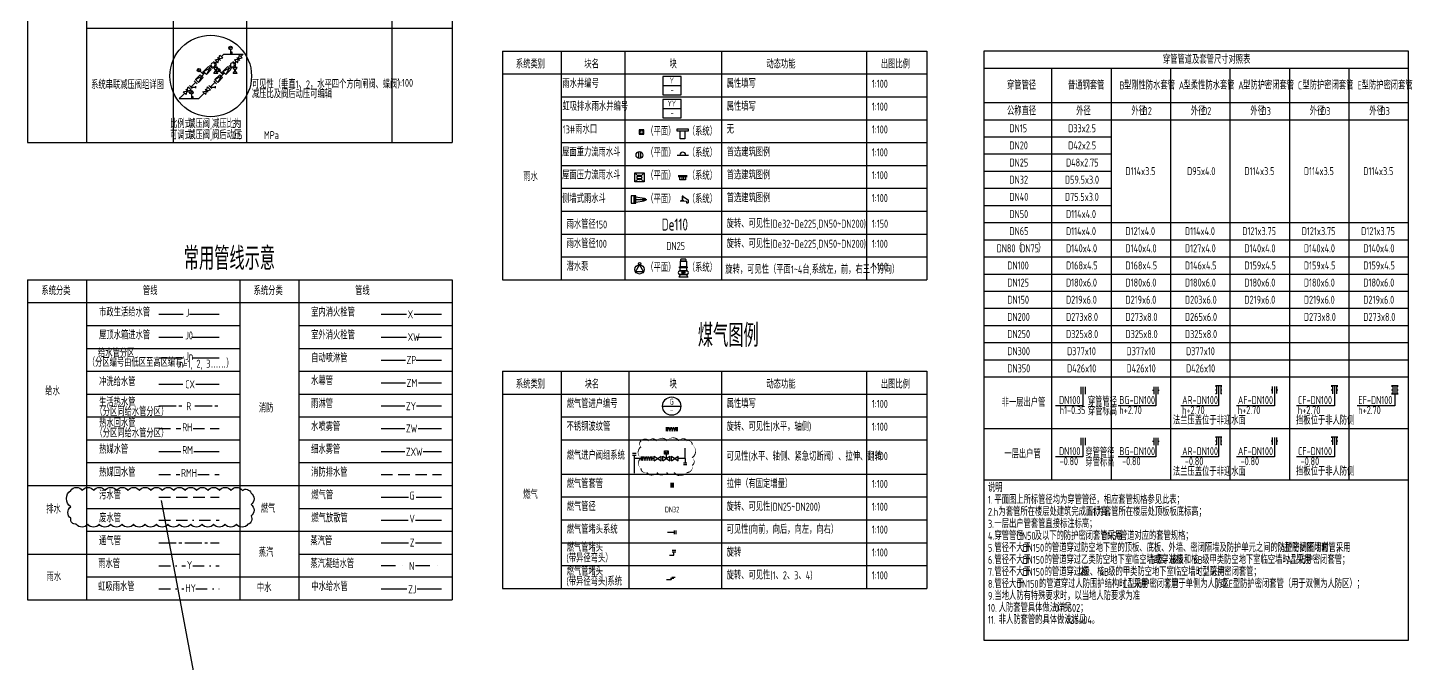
# Model space of a CAD drawing. Extents: x -84241 to 2571207, y -225492 to 1687411.
# Drawn here: x 50482 to 110850, y -46670 to -18864 of the extents above; entities that cross this region are included whole.
import ezdxf
from ezdxf.enums import TextEntityAlignment as Align

# ---------------------------------------------------------------- set-up
doc = ezdxf.new("R2010")
doc.units = 0
doc.header["$LTSCALE"] = 1000
for name, pattern in [('BORDER', [1.75, 0.5, -0.25, 0.5, -0.25, 0, -0.25]), ('CENTER2', [1.125, 0.75, -0.125, 0.125, -0.125]), ('DASHDOT', [1, 0.5, -0.25, 0, -0.25]), ('DASHED', [0.75, 0.5, -0.25]), ('DIVIDE3', [1.579, 0.625, -0.318, 0, -0.318, 0, -0.318])]:
    doc.linetypes.add(name, pattern=pattern)
doc.layers.get('0').update_dxf_attribs({"linetype": 'CONTINUOUS'})
doc.layers.get('Defpoints').update_dxf_attribs({"linetype": 'CONTINUOUS'})
doc.layers.add('20200618更新内容', color=1, linetype='CONTINUOUS', plot=False)
for name, color, linetype in [('W-BUSH', 231, 'CONTINUOUS'), ('W-BUSH-NOTE', 231, 'CONTINUOUS'), ('W-DRAI-DOME-PIPE', 4, 'DASHED'), ('W-DRAI-EQPM', 50, 'CONTINUOUS'), ('W-DRAI-NOTE', 50, 'CONTINUOUS'), ('W-DRAI-VENT-PIPE', 5, 'CENTER2'), ('W-DRAI-WAST-PIPE', 41, 'BORDER'), ('W-EQPM', 40, 'CONTINUOUS'), ('W-FRPT-DRAI-PIPE', 4, 'DASHED'), ('W-FRPT-HYDT-PIPE', 1, 'CONTINUOUS'), ('W-FRPT-NOTE', 60, 'CONTINUOUS'), ('W-FRPT-SPRL-PIPE', 2, 'CONTINUOUS'), ('W-GAS-DIMS', 201, 'CONTINUOUS'), ('W-GAS-EQPM', 200, 'CONTINUOUS'), ('W-GAS-NOTE', 200, 'CONTINUOUS'), ('W-GAS-PIPE', 2, 'CONTINUOUS'), ('W-NOTE', 40, 'CONTINUOUS'), ('W-NOTE-NAME', 40, 'CONTINUOUS'), ('W-RAIN-DIMS', 61, 'CONTINUOUS'), ('W-RAIN-EQPM', 60, 'CONTINUOUS'), ('W-RAIN-NOTE', 60, 'CONTINUOUS'), ('W-RAIN-PIPE', 6, 'DASHDOT'), ('W-RECL-PIPE', 6, 'CONTINUOUS'), ('W-WSUP-COOL-PIPE', 3, 'CONTINUOUS'), ('W-WSUP-EQPM', 40, 'CONTINUOUS'), ('W-WSUP-HOT-PIPE', 6, 'CENTER2'), ('W-WSUP-HOTI-PIPE', 2, 'CONTINUOUS'), ('W-WSUP-HOTR-PIPE', 2, 'BORDER'), ('W-WSUP-NOTE', 40, 'CONTINUOUS')]:
    doc.layers.add(name, color=color, linetype=linetype)
doc.styles.add('TH-STYLE3', font='tssdeng.shx', dxfattribs={"width": 0.7, "bigfont": 'tssdchn.shx'})

# ---------------------------------------------------------------- blocks, each defined once
blk = doc.blocks.new('*U248')
for p, q in [((-173, -350), (0, -50)), ((173, -350), (-173, -350)), ((0, -50), (173, -350))]:
    blk.add_line(p, q)
for centre, radius in [((0, 0), 50), ((0, -250), 200)]:
    blk.add_circle(centre, radius)
blk = doc.blocks.new('13#雨水口系统')
for points in [[(-250, 350), (250, 350), (250, 430), (-250, 430)], [(-100, 350), (100, 350), (100, 0), (-100, 0)]]:
    blk.add_lwpolyline(points, close=True)
blk = doc.blocks.new('*U187')
at = {"linetype": 'Continuous'}
for p, q in [((-115, 713), (-115, 777)), ((115, 713), (-115, 713)), ((-91, 801), (91, 801)), ((115, 777), (115, 713)), ((-143, 102), (-200, 0)), ((200, 0), (-200, 0)), ((167, 264), (-167, 264)), ((-167, 144), (167, 144)), ((-150, 415), (-150, 305)), ((150, 415), (-150, 415)), ((-150, 305), (150, 305)), ((143, 102), (200, 0)), ((150, 305), (150, 415))]:
    blk.add_line(p, q, dxfattribs=at)
for points in [[(132, 457), (-132, 457), (-132, 713), (132, 713)], [(162, 436), (-162, 436), (-162, 457), (162, 457)], [(162, 415), (-162, 415), (-162, 436), (162, 436)], [(162, 285), (-162, 285), (-162, 305), (162, 305)], [(162, 264), (-162, 264), (-162, 285), (162, 285)], [(162, 123), (-162, 123), (-162, 144), (162, 144)], [(162, 102), (-162, 102), (-162, 123), (162, 123)]]:
    blk.add_lwpolyline(points, close=True, dxfattribs=at)
for radius in [61.1, 36.6]:
    blk.add_circle((0, 204), radius)
for centre, radius, start, end in [((-91, 777), 23.7, 90, 180), ((91, 777), 23.7, 0, 90), ((-167, 204), 60, 90, 270), ((167, 204), 60, 270, 90)]:
    blk.add_arc(centre, radius, start, end, dxfattribs=at)
blk = doc.blocks.new('屋面雨水斗')
at = {"layer": 'W-RAIN-EQPM'}
blk.add_line((-250, 0), (250, 0), dxfattribs=at)
blk.add_arc((0, 0), 125, 0, 180, dxfattribs=at)
blk = doc.blocks.new('*U204')
for p, q in [((0, 90), (0, -90)), ((35, 90), (35, -90)), ((60, -90), (110, 90)), ((110, 90), (160, -90)), ((160, -90), (210, 90)), ((210, 90), (260, -90)), ((260, -90), (310, 90)), ((310, 90), (360, -90)), ((360, -90), (410, 90)), ((410, 90), (435, 0)), ((435, 90), (435, -90)), ((470, 90), (470, -90)), ((35, 0), (60, -90))]:
    blk.add_line(p, q)
blk = doc.blocks.new('*U154')
at = {"layer": 'W-GAS-EQPM'}
for p, q in [((303, -75), (303, 75)), ((378, -75), (378, 75))]:
    blk.add_line(p, q, dxfattribs=at)
at = {"layer": 'W-GAS-PIPE'}
blk.add_line((0, 0), (300, 0), dxfattribs=at)
blk = doc.blocks.new('*U155')
at = {"layer": 'Defpoints'}
blk.add_line((0, 0), (0, -200), dxfattribs=at)
at = {"layer": 'W-BUSH'}
for p, q in [((-50, 0), (-50, -200)), ((50, 0), (50, -200))]:
    blk.add_line(p, q, dxfattribs=at)
blk = doc.blocks.new('*U156')
at = {"layer": 'W-GAS-EQPM'}
for p, q in [((125, 225), (275, 225)), ((125, 150), (275, 150))]:
    blk.add_line(p, q, dxfattribs=at)
at = {"layer": 'W-GAS-PIPE'}
for p, q in [((0, 0), (200, 0)), ((200, 0), (200, 150))]:
    blk.add_line(p, q, dxfattribs=at)
blk = doc.blocks.new('*U157')
at = {"layer": 'W-GAS-EQPM'}
for p, q in [((178, 53), (328, 53)), ((231, 106), (381, 106))]:
    blk.add_line(p, q, dxfattribs=at)
at = {"layer": 'W-GAS-PIPE'}
for p, q in [((0, 0), (200, 0)), ((200, 0), (253, 53))]:
    blk.add_line(p, q, dxfattribs=at)
blk = doc.blocks.new('*U223')
at = {"layer": 'W-GAS-DIMS', "style": 'TH-STYLE3', "width": 0.7}
blk.add_text('DN32', height=250, dxfattribs=at).set_placement((22, 28))
blk = doc.blocks.new('煤气进户管编号')
at = {"layer": 'W-GAS-EQPM'}
blk.add_circle((0, 400), 400, dxfattribs=at)
at = {"layer": 'W-GAS-NOTE'}
blk.add_line((-400, 400), (400, 400), dxfattribs=at)
at = {"layer": 'W-GAS-NOTE', "style": 'TH-STYLE3', "width": 0.7}
blk.add_text('G', height=250, dxfattribs=at).set_placement((0, 594), align=Align.MIDDLE)
at = {"layer": 'W-GAS-NOTE', "style": 'TH-STYLE3', "width": 0.7, "flags": 8}
blk.add_attdef('-', text='', height=250, dxfattribs=at).set_placement((0, 96), align=Align.CENTER)
blk = doc.blocks.new('压力流雨水井编号')
at = {"layer": 'W-RAIN-EQPM'}
blk.add_lwpolyline([(-400, 0), (400, 0), (400, 800), (-400, 800)], close=True, dxfattribs=at)
at = {"layer": 'W-RAIN-NOTE'}
blk.add_line((-400, 400), (400, 400), dxfattribs=at)
at = {"layer": 'W-RAIN-NOTE', "style": 'TH-STYLE3', "width": 0.7}
blk.add_text('YY', height=250, rotation=0, dxfattribs=at).set_placement((-12, 620, 3564), align=Align.MIDDLE)
at = {"layer": 'W-RAIN-NOTE', "style": 'TH-STYLE3', "width": 0.7, "flags": 8}
blk.add_attdef('-', text='', height=250, rotation=0, dxfattribs=at).set_placement((0, 90), align=Align.CENTER)
blk = doc.blocks.new('重力流雨水井编号')
at = {"layer": 'W-RAIN-EQPM'}
blk.add_lwpolyline([(-400, 0), (400, 0), (400, 800), (-400, 800)], close=True, dxfattribs=at)
at = {"layer": 'W-RAIN-NOTE'}
blk.add_line((-400, 400), (400, 400), dxfattribs=at)
at = {"layer": 'W-RAIN-NOTE', "style": 'TH-STYLE3', "width": 0.7}
blk.add_text('Y', height=250, rotation=0, dxfattribs=at).set_placement((-12, 620, 3564), align=Align.MIDDLE)
at = {"layer": 'W-RAIN-NOTE', "style": 'TH-STYLE3', "width": 0.7, "flags": 8}
blk.add_attdef('-', text='', height=250, rotation=0, dxfattribs=at).set_placement((0, 90), align=Align.CENTER)
blk = doc.blocks.new('重力流雨水斗')
at = {"layer": 'W-RAIN-EQPM'}
for p, q in [((-45, 143), (-45, -143)), ((45, 143), (45, -143))]:
    blk.add_line(p, q, dxfattribs=at)
blk.add_circle((0, 0), 150, dxfattribs=at)
blk = doc.blocks.new('压力流雨水斗')
at = {"layer": 'W-RAIN-EQPM'}
for p, q in [((3432631, -1171906), (3432761, -1172035)), ((3432631, -1172306), (3432761, -1172177)), ((3432745, -1172056), (3432918, -1172056)), ((3432745, -1172156), (3432918, -1172156)), ((3432902, -1172035), (3433031, -1171906)), ((3432902, -1172177), (3433031, -1172306))]:
    blk.add_line(p, q, dxfattribs=at)
blk.add_lwpolyline([(3432631, -1171906), (3433031, -1171906), (3433031, -1172306), (3432631, -1172306)], close=True, dxfattribs=at)
blk.add_circle((3432831, -1172106), 100, dxfattribs=at)
blk = doc.blocks.new('压力流雨水斗系统')
at = {"layer": 'W-RAIN-EQPM'}
for p, q in [((3435077, -1172861), (3435477, -1172861)), ((3435077, -1172861), (3435477, -1172861)), ((3435077, -1172901), (3435477, -1172901)), ((3435238, -1172901), (3435238, -1173038)), ((3435317, -1172901), (3435317, -1173038))]:
    blk.add_line(p, q, dxfattribs=at)
at = {"layer": 'W-RAIN-EQPM', "elevation": 0}
blk.add_lwpolyline([(3435404, -1172901), (3435404, -1173038), (3435150, -1173038), (3435150, -1172901)], close=True, dxfattribs=at)
blk = doc.blocks.new('*U315')
at = {"layer": 'Defpoints'}
blk.add_lwpolyline([(-1928, 768, 0, 60, -0.520567), (-1598, 768, 0, 60, -0.520567), (-1245, 768, 0, 60, -0.520567), (-792, 768, 0, 60, -0.520567), (-274, 768, 0, 60, -0.520567), (97, 768, 0, 60, -0.520567), (308, 598, 0, 60, -0.520567), (308, 31, 0, 60, -0.520567), (308, -308, 0, 60, -0.520567), (68, -616, 0, 60, -0.520567), (-477, -616, 0, 60, -0.520567), (-812, -616, 0, 60, -0.520567), (-1233, -616, 0, 60, -0.520567), (-1678, -616, 0, 60, -0.520567), (-1928, -437, 0, 60, -0.520567), (-1928, 13, 0, 60, -0.520567), (-1928, 510, 0, 60, -0.520567)], format="xyseb", close=True, dxfattribs=at)
at = {"layer": 'W-GAS-EQPM'}
for p, q in [((-2295, 224), (-2145, 224)), ((-2295, 149), (-2145, 149)), ((-1350, 100), (-1050, -100)), ((-1350, -100), (-1050, 100)), ((-1350, -100), (-1350, 100)), ((-1050, -100), (-1050, 100)), ((-975, -100), (-975, 100)), ((-975, 100), (-675, -100)), ((-975, -100), (-675, 100)), ((-902, 334), (-825, 180)), ((-825, 180), (-748, 334)), ((-825, 180), (-825, 0)), ((-675, -100), (-675, 100)), ((-600, -100), (-600, 100)), ((-600, 100), (-300, -100)), ((-600, -100), (-300, 100)), ((-300, -100), (-300, 100)), ((75, -200), (-75, -200)), ((75, -275), (-75, -275))]:
    blk.add_line(p, q, dxfattribs=at)
blk.add_lwpolyline([(-902, 334), (-748, 334), (-748, 180), (-902, 180)], close=True, dxfattribs=at)
at = {"layer": 'W-GAS-PIPE'}
for p, q in [((-2220, -650), (-2220, 149)), ((-1920, 0), (-2220, 0)), ((-1350, 0), (-1450, 0)), ((0, 0), (-300, 0)), ((0, 0), (0, 450)), ((0, 0), (0, -200))]:
    blk.add_line(p, q, dxfattribs=at)
at = {"layer": 'W-GAS-EQPM'}
blk.add_blockref('*U204', (-1920, 0), dxfattribs=at)
blk = doc.blocks.new('侧排雨水斗')
at = {"color": 8}
for p, q in [((0, 0), (483, 0)), ((357, 55), (357, -55))]:
    blk.add_line(p, q, dxfattribs=at)
at = {"layer": 'W-RAIN-EQPM'}
for p, q in [((-94, 158), (-94, -158)), ((-37, 95), (-94, 95)), ((-37, 32), (-94, 32)), ((-37, 158), (-37, -158)), ((0, 120), (357, 55)), ((-37, -32), (-94, -32)), ((-37, -95), (-94, -95)), ((0, -120), (357, -55))]:
    blk.add_line(p, q, dxfattribs=at)
blk.add_lwpolyline([(-203, 158), (-203, -158), (0, -158), (0, 158)], close=True, dxfattribs=at)
blk.add_circle((357, 0), 55, dxfattribs=at)
blk = doc.blocks.new('侧排雨水斗系统')
at = {"layer": 'W-DRAI-EQPM', "color": 8}
for p, q in [((-244, 88), (-266, 88)), ((-266, 88), (-266, 83)), ((-244, 83), (-266, 83)), ((-220, 284), (-220, 112)), ((-215, 284), (-215, 112))]:
    blk.add_line(p, q, dxfattribs=at)
for radius in [24, 29]:
    blk.add_arc((-244, 112), radius, 270, 0, dxfattribs=at)
at = {"layer": 'W-DRAI-EQPM'}
blk.add_arc((-163, 59), 24, 69.38141, 90, dxfattribs=at)
at = {"layer": 'W-RAIN-EQPM'}
for p, q in [((-318, 83), (-163, 83)), ((-215, 284), (35, 133)), ((-154, 81), (-49, 67)), ((-40, 57), (-40, 0)), ((-40, 0), (40, 0)), ((40, 124), (40, 0))]:
    blk.add_line(p, q, dxfattribs=at)
blk.add_lwpolyline([(-215, 318), (-215, 284)], dxfattribs=at)
for centre, end in [((-50, 57), 82.38886), ((30, 124), 58.81022)]:
    blk.add_arc(centre, 10, 0, end, dxfattribs=at)
blk = doc.blocks.new('13#雨水口')
blk.add_lwpolyline([(-100, -200), (100, -200), (100, 0), (-100, 0)], close=True)
for centre in [(-50, -50), (-50, -150), (50, -50), (50, -150)]:
    blk.add_circle(centre, 20)
blk = doc.blocks.new('*U258')
at = {"layer": 'W-RAIN-DIMS', "style": 'TH-STYLE3', "width": 0.7}
blk.add_text('De110', height=525, dxfattribs=at).set_placement((79, 8))
blk = doc.blocks.new('减压阀')
for p, q in [((300, 0), (0, 90)), ((0, -90), (300, 0))]:
    blk.add_line(p, q)
blk.add_lwpolyline([(300, 90), (0, 90), (0, -90), (300, -90)], close=True)
blk = doc.blocks.new('Y型过滤器')
for p, q in [((0, -90), (0, 90)), ((300, 0), (0, 0)), ((0, 0), (159, -159)), ((300, -90), (300, 90)), ((128, -189), (189, -128))]:
    blk.add_line(p, q)
blk = doc.blocks.new('可曲绕橡胶接头')
for p, q in [((0, 90), (0, -90)), ((240, 90), (240, -90))]:
    blk.add_line(p, q)
blk.add_circle((120, 0), 90)
blk = doc.blocks.new('压力表')
for p, q in [((53, 328), (-53, 222)), ((53, 328), (-2, 295)), ((0, 200), (0, 0)), ((0, 100), (60, 100)), ((60, 100), (60, 30))]:
    blk.add_line(p, q)
blk.add_circle((0, 275), 75)
blk = doc.blocks.new('*U293')
for p, q in [((-150, -100), (-150, 100)), ((-150, 100), (150, -100)), ((-150, -100), (150, 100)), ((150, -100), (150, 100))]:
    blk.add_line(p, q)
blk = doc.blocks.new('闸阀')
for p, q in [((0, 90), (0, -90)), ((0, 90), (300, -90)), ((0, -90), (300, 90)), ((150, 90), (150, -90)), ((300, 90), (300, -90))]:
    blk.add_line(p, q)
blk = doc.blocks.new('*U346')
for p, q in [((253, 2422), (182, 2351)), ((565, 2733), (466, 2634)), ((564, 2733), (1414, 2733)), ((1103, 2422), (1032, 2351)), ((1414, 2733), (1315, 2634)), ((-394, 1775), (-252, 1916)), ((218, 2387), (218, 2157)), ((456, 1775), (598, 1916)), ((1068, 2387), (1068, 2157)), ((-1377, 792), (-1235, 934)), ((-1377, 792), (-527, 792)), ((-1235, 934), (-1136, 1033)), ((-286, 1033), (-527, 792))]:
    blk.add_line(p, q)
at = {"layer": 'W-WSUP-EQPM'}
blk.add_circle((0, 1782), 1782, dxfattribs=at)
for p in [(864, 2733), (-849, 792)]:
    blk.add_blockref('压力表', p, dxfattribs=at)
at = {"layer": 'W-WSUP-EQPM', "xscale": -1, "rotation": 225}
for name, p in [('可曲绕橡胶接头', (13, 2182)), ('可曲绕橡胶接头', (863, 2182)), ('减压阀', (-606, 1563)), ('减压阀', (-252, 1916)), ('减压阀', (244, 1563)), ('减压阀', (598, 1916))]:
    blk.add_blockref(name, p, dxfattribs=at)
at = {"layer": 'W-WSUP-EQPM', "rotation": 45}
for name, p in [('闸阀', (253, 2422)), ('闸阀', (1103, 2422)), ('压力表', (-323, 1846)), ('压力表', (527, 1846)), ('闸阀', (-1136, 1033)), ('Y型过滤器', (-871, 1298)), ('闸阀', (-286, 1033)), ('Y型过滤器', (-21, 1298))]:
    blk.add_blockref(name, p, dxfattribs=at)
at = {"layer": 'W-WSUP-EQPM', "xscale": 0.9, "yscale": 0.9, "zscale": 0.9, "rotation": 90}
for p in [(218, 2022), (1068, 2022)]:
    blk.add_blockref('*U293', p, dxfattribs=at)
at = {"layer": 'W-WSUP-EQPM', "style": 'TH-STYLE3', "width": 0.7}
for tag, p in [('可调式', (-1777, -981)), ('比例式', (-1777, -488)), ('XL', (940, -488)), ('YL', (940, -981))]:
    blk.add_attdef(tag, p, '', height=350, dxfattribs=at)
at = {"layer": 'W-WSUP-NOTE', "style": 'TH-STYLE3', "width": 0.7}
for s, p in [('减压阀,减压比为      ', (-988, -484)), ('减压阀,阀后动压      MPa', (-988, -977))]:
    blk.add_text(s, height=350, dxfattribs=at).set_placement(p)
blk = doc.blocks.new('*U378')
for p, q in [((160, 30), (-160, 30)), ((-100, 0), (-160, 0)), ((-100, 0), (-100, -350)), ((100, 0), (100, -350)), ((160, 0), (100, 0)), ((-100, -175), (-160, -175)), ((-100, -350), (-160, -350)), ((160, -380), (-160, -380)), ((160, -175), (100, -175)), ((160, -350), (100, -350))]:
    blk.add_line(p, q)
at = {"layer": 'Defpoints'}
blk.add_line((0, 0), (0, -350), dxfattribs=at)
blk = doc.blocks.new('*U431')
for p, q in [((-100, 0), (-100, -350)), ((100, 0), (100, -350))]:
    blk.add_line(p, q)
at = {"layer": 'Defpoints'}
blk.add_line((0, 0), (0, -350), dxfattribs=at)
blk = doc.blocks.new('*U374')
for p, q in [((-100, 0), (-100, -350)), ((100, 0), (100, -350))]:
    blk.add_line(p, q)
at = {"layer": 'Defpoints'}
blk.add_line((0, 0), (0, -350), dxfattribs=at)
blk = doc.blocks.new('*U375')
for p, q in [((-100, 0), (-100, -350)), ((100, 0), (100, -350)), ((-100, -175), (-160, -175)), ((160, -175), (100, -175))]:
    blk.add_line(p, q)
at = {"layer": 'Defpoints'}
blk.add_line((0, 0), (0, -350), dxfattribs=at)
blk = doc.blocks.new('*U376')
for p, q in [((160, 30), (-160, 30)), ((-100, 0), (-160, 0)), ((-100, 0), (-100, -350)), ((100, 0), (100, -350)), ((160, 0), (100, 0)), ((-100, -175), (-160, -175)), ((-100, -350), (-160, -350)), ((160, -175), (100, -175)), ((160, -350), (100, -350))]:
    blk.add_line(p, q)
at = {"layer": 'Defpoints'}
blk.add_line((0, 0), (0, -350), dxfattribs=at)
blk = doc.blocks.new('*U377')
for p, q in [((160, 30), (-160, 30)), ((-100, 0), (-160, 0)), ((-100, 0), (-100, -350)), ((100, 0), (100, -350)), ((160, 0), (100, 0)), ((-100, -175), (-160, -175)), ((160, -175), (100, -175))]:
    blk.add_line(p, q)
at = {"layer": 'Defpoints'}
blk.add_line((0, 0), (0, -350), dxfattribs=at)
blk = doc.blocks.new('*U422')
at = {"layer": 'W-RAIN-DIMS', "style": 'TH-STYLE3', "width": 0.7}
blk.add_text('DN25', height=350, dxfattribs=at).set_placement((50, 88))

msp = doc.modelspace()

# ---------------------------------------------------------------- linework, layer by layer
for p, q in [((50481.57, 17109.17), (50481.57, -23890.83)), ((53058.57, 17109.17), (53058.57, -23890.83)), ((56838.05, 17109.17), (56838.05, -23890.83)), ((60056.65, 17109.17), (60056.65, -23890.83)), ((66401.31, 17109.17), (66401.31, -23890.83)), ((69037.82, 17109.17), (69037.82, -23890.83)), ((53058.57, -18890.83), (69037.82, -18890.83)), ((71237.82, -19890.83), (89794.08, -19890.83)), ((71237.82, -19890.83), (71237.82, -29890.83)), ((73814.83, -19890.83), (73814.83, -29890.83)), ((76593.85, -19890.83), (76593.85, -29890.83)), ((80812.91, -19890.83), (80812.91, -29890.83)), ((87157.57, -19890.83), (87157.57, -29890.83)), ((89794.08, -19890.83), (89794.08, -29890.83)), ((71237.82, -20890.83), (89794.08, -20890.83)), ((73814.83, -21890.83), (89794.08, -21890.83)), ((73814.83, -22890.83), (89794.08, -22890.83)), ((50481.57, -23890.83), (69037.82, -23890.83)), ((73814.83, -23890.83), (89794.08, -23890.83)), ((73814.83, -24890.83), (89794.08, -24890.83)), ((73814.83, -25890.83), (89794.08, -25890.83)), ((73814.83, -26890.83), (89794.08, -26890.83)), ((73814.83, -27890.83), (89794.08, -27890.83)), ((73814.83, -28890.83), (89794.08, -28890.83)), ((50481.57, -29890.83), (69037.82, -29890.83)), ((50481.57, -29890.83), (50481.57, -43890.83)), ((53058.57, -29890.83), (53058.57, -43890.83)), ((59759.7, -29890.83), (59759.7, -43890.83)), ((62336.7, -29890.83), (62336.7, -43890.83)), ((69037.82, -29890.83), (69037.82, -43890.83)), ((71237.82, -29890.83), (89794.08, -29890.83)), ((50481.57, -30890.83), (59759.7, -30890.83)), ((59759.7, -30890.83), (69037.82, -30890.83)), ((53058.57, -31890.83), (59759.7, -31890.83)), ((62336.7, -31890.83), (69037.82, -31890.83)), ((53058.57, -32890.83), (59759.7, -32890.83)), ((62336.7, -32890.83), (69037.82, -32890.83)), ((53058.57, -33890.83), (59759.7, -33890.83)), ((62336.7, -33890.83), (69037.82, -33890.83)), ((71237.82, -33890.83), (89794.08, -33890.83)), ((71237.82, -33890.83), (71237.82, -43390.83)), ((73814.83, -33890.83), (73814.83, -43390.83)), ((76762.09, -33890.83), (76762.09, -43390.83)), ((80812.91, -33890.83), (80812.91, -43390.83)), ((87157.57, -33890.83), (87157.57, -43390.83)), ((89794.08, -33890.83), (89794.08, -43390.83)), ((53058.57, -34890.83), (59759.7, -34890.83)), ((62336.7, -34890.83), (69037.82, -34890.83)), ((71237.82, -34890.83), (89794.08, -34890.83)), ((53058.57, -35890.83), (59759.7, -35890.83)), ((62336.7, -35890.83), (69037.82, -35890.83)), ((73814.83, -35890.83), (89794.08, -35890.83)), ((53058.57, -36890.83), (59759.7, -36890.83)), ((62336.7, -36890.83), (69037.82, -36890.83)), ((73814.83, -36890.83), (89794.08, -36890.83)), ((53058.57, -37890.83), (59759.7, -37890.83)), ((62336.7, -37890.83), (69037.82, -37890.83)), ((73814.83, -38390.83), (89794.08, -38390.83)), ((50481.57, -38890.83), (59759.7, -38890.83)), ((59759.7, -38890.83), (69037.82, -38890.83)), ((73814.83, -39390.83), (89794.08, -39390.83)), ((53058.57, -39890.83), (59759.7, -39890.83)), ((53058.57, -39890.83), (59759.7, -39890.83)), ((62336.7, -39890.83), (69037.82, -39890.83)), ((73814.83, -40390.83), (89794.08, -40390.83)), ((53058.57, -40890.83), (59759.7, -40890.83)), ((53058.57, -40890.83), (59759.7, -40890.83)), ((59759.7, -40890.83), (69037.82, -40890.83)), ((73814.83, -41390.83), (89794.08, -41390.83)), ((50481.57, -41890.83), (59759.7, -41890.83)), ((62336.7, -41890.83), (69037.82, -41890.83)), ((62336.7, -41890.83), (69037.82, -41890.83)), ((73814.83, -42390.83), (89794.08, -42390.83)), ((53058.57, -42890.83), (59759.7, -42890.83)), ((59759.7, -42890.83), (69037.82, -42890.83)), ((71237.82, -43390.83), (89794.08, -43390.83)), ((50481.57, -43890.83), (69037.82, -43890.83))]:
    msp.add_line(p, q)
at = {"layer": '20200618更新内容'}
msp.add_line((56322.47, -39550.2), (60444.75, -61408.75), dxfattribs=at)
msp.add_lwpolyline([(52369.61, -39103.02, -0.52056705), (52869.61, -39103.02, -0.52056705), (53369.61, -39103.02, -0.52056705), (53869.61, -39103.02, -0.52056705), (54369.61, -39103.02, -0.52056705), (54869.61, -39103.02, -0.52056705), (55369.61, -39103.02, -0.52056705), (55869.61, -39103.02, -0.52056705), (56369.61, -39103.02, -0.52056705), (56869.61, -39103.02, -0.52056705), (57369.61, -39103.02, -0.52056705), (57869.61, -39103.02, -0.52056705), (58369.61, -39103.02, -0.52056705), (58869.61, -39103.02, -0.52056705), (59369.61, -39103.02, -0.52056705), (59869.61, -39103.02, -0.52056705), (60250.39, -39222.24, -0.52056705), (60250.39, -39722.24, -0.52056705), (60250.39, -40222.24, -0.52056705), (60110.91, -40582.76, -0.52056705), (59610.91, -40582.76, -0.52056705), (59110.91, -40582.76, -0.52056705), (58610.91, -40582.76, -0.52056705), (58110.91, -40582.76, -0.52056705), (57610.91, -40582.76, -0.52056705), (57110.91, -40582.76, -0.52056705), (56610.91, -40582.76, -0.52056705), (56110.91, -40582.76, -0.52056705), (55610.91, -40582.76, -0.52056705), (55110.91, -40582.76, -0.52056705), (54610.91, -40582.76, -0.52056705), (54110.91, -40582.76, -0.52056705), (53610.91, -40582.76, -0.52056705), (53110.91, -40582.76, -0.52056705), (52610.91, -40582.76, -0.52056705), (52369.61, -40324.05, -0.52056705), (52369.61, -39824.05, -0.52056705)], format="xyb", close=True, dxfattribs=at)
at = {"layer": 'W-BUSH-NOTE'}
for points in [[(96623.65, -34891.52), (96623.65, -35405.36), (95427.31, -35405.36)], [(99809.51, -34876.16), (99809.51, -35405.36), (98157.43, -35405.36)], [(102554.7, -34876.16), (102554.7, -35405.36), (100902.63, -35405.36)], [(104991.55, -34876.16), (104991.55, -35405.36), (103339.47, -35405.36)], [(107617.53, -34876.16), (107617.53, -35405.36), (105965.45, -35405.36)], [(110257.27, -34876.16), (110257.27, -35405.36), (108605.2, -35405.36)], [(96623.65, -37125.81), (96623.65, -37639.64), (95427.31, -37639.64)], [(99809.51, -37110.45), (99809.51, -37639.64), (98157.43, -37639.64)], [(102554.7, -37110.45), (102554.7, -37639.64), (100902.63, -37639.64)], [(104991.55, -37110.45), (104991.55, -37639.64), (103339.47, -37639.64)], [(107617.53, -37110.45), (107617.53, -37639.64), (105965.45, -37639.64)]]:
    msp.add_lwpolyline(points, dxfattribs=at)
at = {"layer": 'W-DRAI-DOME-PIPE'}
msp.add_line((56225.01, -39403.49), (58860.15, -39403.49), dxfattribs=at)
at = {"layer": 'W-DRAI-VENT-PIPE'}
msp.add_line((56225.01, -41403.49), (58860.15, -41403.49), dxfattribs=at)
at = {"layer": 'W-DRAI-WAST-PIPE', "linetype": 'BORDER'}
msp.add_line((56225.01, -40403.49), (58860.15, -40403.49), dxfattribs=at)
at = {"layer": 'W-FRPT-DRAI-PIPE'}
msp.add_line((65935.28, -38403.49), (68570.42, -38403.49), dxfattribs=at)
at = {"layer": 'W-FRPT-HYDT-PIPE'}
for p, q in [((65935.28, -31403.49), (67041.86, -31403.49)), ((67374.78, -31403.49), (68570.42, -31403.49)), ((65935.28, -32403.49), (67041.86, -32403.49)), ((67508.96, -32403.49), (68570.42, -32403.49))]:
    msp.add_line(p, q, dxfattribs=at)
at = {"layer": 'W-FRPT-SPRL-PIPE'}
for p, q in [((65935.28, -33403.49), (66999.45, -33403.49)), ((67476.61, -33403.49), (68570.42, -33403.49)), ((65935.28, -34403.49), (66999.07, -34403.49)), ((67564.56, -34403.49), (68570.42, -34403.49)), ((65935.28, -35403.49), (66969.99, -35403.49)), ((67485.94, -35403.49), (68570.42, -35403.49)), ((65935.28, -36403.49), (66968.28, -36403.49)), ((67556.73, -36403.49), (68570.42, -36403.49)), ((65935.28, -37403.49), (66968.28, -37403.49)), ((67768.25, -37403.49), (68570.42, -37403.49))]:
    msp.add_line(p, q, dxfattribs=at)
at = {"layer": 'W-GAS-PIPE'}
for p, q in [((65935.28, -39403.49), (67127.62, -39403.49)), ((67466.37, -39403.49), (68570.42, -39403.49)), ((65935.28, -40403.49), (67112.77, -40403.49)), ((67444.85, -40403.49), (68570.42, -40403.49))]:
    msp.add_line(p, q, dxfattribs=at)
at = {"layer": 'W-NOTE', "color": 30}
msp.add_lwpolyline([(92294.08, -45658.06), (110850.34, -45658.06), (110850.34, -19890.83), (92294.08, -19890.83)], close=True, dxfattribs=at)
for points in [[(92294.08, -20640.83), (110850.34, -20640.83)], [(95250.34, -20640.83), (95250.34, -38640.83)], [(97850.34, -20640.83), (97850.34, -38640.83)], [(100450.34, -20640.83), (100450.34, -38640.83)], [(103050.34, -20640.83), (103050.34, -38640.83)], [(105650.34, -20640.83), (105650.34, -38640.83)], [(108250.34, -20640.83), (108250.34, -38640.83)], [(92294.08, -22140.83), (110850.34, -22140.83)], [(92294.08, -22890.83), (110850.34, -22890.83)], [(92294.08, -23640.83), (97850.34, -23640.83)], [(92294.08, -24390.83), (97850.34, -24390.83)], [(92294.08, -25140.83), (97850.34, -25140.83)], [(92294.08, -25890.83), (97850.34, -25890.83)], [(92294.08, -26640.83), (97850.34, -26640.83)], [(92294.08, -27390.83), (110850.34, -27390.83)], [(92294.08, -28140.83), (110850.34, -28140.83)], [(92294.08, -28890.83), (110850.34, -28890.83)], [(92294.08, -29640.83), (110850.34, -29640.83)], [(92294.08, -30390.83), (110850.34, -30390.83)], [(92294.08, -31140.83), (110850.34, -31140.83)], [(92294.08, -31890.83), (110850.34, -31890.83)], [(92294.08, -32640.83), (110850.34, -32640.83)], [(92294.08, -33390.83), (110850.34, -33390.83)], [(92294.08, -34140.83), (110850.34, -34140.83)], [(92294.08, -36390.83), (110850.34, -36390.83)], [(92294.08, -38640.83), (110850.34, -38640.83)]]:
    msp.add_lwpolyline(points, dxfattribs=at)
at = {"layer": 'W-RAIN-PIPE'}
for p, q in [((56225.01, -42403.49), (57382.65, -42403.49)), ((57705.98, -42403.49), (58860.15, -42403.49)), ((56225.01, -43403.49), (57315.53, -43403.49)), ((57837.65, -43403.49), (58860.15, -43403.49))]:
    msp.add_line(p, q, dxfattribs=at)
at = {"layer": 'W-RECL-PIPE'}
for p, q in [((65935.28, -43403.49), (67059.49, -43403.49)), ((67518.12, -43403.49), (68570.42, -43403.49))]:
    msp.add_line(p, q, dxfattribs=at)
at = {"layer": 'W-WSUP-COOL-PIPE'}
for p, q in [((56225.01, -31403.49), (57286.25, -31403.49)), ((57562.24, -31403.49), (58860.15, -31403.49)), ((56225.01, -32403.49), (57261.76, -32403.49)), ((57689.92, -32403.49), (58860.15, -32403.49)), ((56225.01, -33303.49), (57261.76, -33303.49)), ((57689.92, -33303.49), (58860.15, -33303.49))]:
    msp.add_line(p, q, dxfattribs=at)
at = {"layer": 'W-WSUP-COOL-PIPE', "color": 5}
for p, q in [((56225.01, -34453.41), (57261.76, -34453.41)), ((57833.76, -34453.41), (58860.15, -34453.41))]:
    msp.add_line(p, q, dxfattribs=at)
at = {"layer": 'W-WSUP-HOT-PIPE'}
for p, q in [((56225.01, -35403.49), (57317.33, -35403.49)), ((57795.16, -35403.49), (58860.15, -35403.49))]:
    msp.add_line(p, q, dxfattribs=at)
at = {"layer": 'W-WSUP-HOTI-PIPE'}
for p, q in [((56225.01, -37403.49), (57187.05, -37403.49)), ((57742.05, -37403.49), (58860.15, -37403.49)), ((65935.28, -41390.83), (67140.04, -41390.83)), ((67440.53, -41390.83), (68570.42, -41390.83))]:
    msp.add_line(p, q, dxfattribs=at)
at = {"layer": 'W-WSUP-HOTI-PIPE', "linetype": 'DIVIDE3'}
for p, q in [((65935.28, -42390.83), (67105.57, -42390.83)), ((67442.12, -42390.83), (68570.42, -42390.83))]:
    msp.add_line(p, q, dxfattribs=at)
at = {"layer": 'W-WSUP-HOTR-PIPE'}
for p, q in [((56225.01, -36403.49), (57187.43, -36403.49)), ((57716.52, -36403.49), (58860.15, -36403.49)), ((56225.01, -38403.49), (57134.85, -38403.49)), ((57917.13, -38403.49), (58860.15, -38403.49))]:
    msp.add_line(p, q, dxfattribs=at)

# ---------------------------------------------------------------- block references
for name, p in [('侧排雨水斗', (77077.83, -26381.97)), ('侧排雨水斗系统', (79326.27, -26525.25)), ('*U258', (78126.42, -27746.09))]:
    msp.add_blockref(name, p)
at = {"layer": 'W-BUSH', "xscale": 0.8999999999999999, "yscale": 0.8999999999999999, "zscale": 0.8999999999999999}
for name, p in [('*U431', (96623.65, -34576.52)), ('*U375', (99809.51, -34575.83)), ('*U376', (102554.7, -34561.16)), ('*U375', (104991.55, -34556.77)), ('*U377', (107617.53, -34561.16)), ('*U378', (110257.27, -34556.77)), ('*U374', (96623.65, -36810.81)), ('*U375', (99809.51, -36810.12)), ('*U376', (102554.7, -36795.45)), ('*U375', (104991.55, -36791.06)), ('*U377', (107617.53, -36795.45))]:
    msp.add_blockref(name, p, dxfattribs=at)
at = {"layer": 'W-BUSH'}
msp.add_blockref('*U155', (78655.44, -38773.22), dxfattribs=at)
at = {"layer": 'W-EQPM'}
msp.add_blockref('*U248', (77235.05, -29190.19), dxfattribs=at)
at = {"layer": 'W-FRPT-HYDT-PIPE'}
ref = msp.add_blockref('*U346', (58488.63, -22763.38), dxfattribs=at)
ref.add_attrib('YL', '0.5', (59429.11, -23744.29), dxfattribs={"layer": 'W-WSUP-EQPM', "color": 7, "height": 350, "style": 'TH-STYLE3', "width": 0.7})
ref.add_attrib('可调式', '可调式', (56711.6, -23744.29), dxfattribs={"layer": 'W-WSUP-EQPM', "height": 350, "style": 'TH-STYLE3', "width": 0.7})
ref.add_attrib('XL', '3:1', (59429.11, -23251.34), dxfattribs={"layer": 'W-WSUP-EQPM', "color": 7, "height": 350, "style": 'TH-STYLE3', "width": 0.7})
ref.add_attrib('比例式', '比例式', (56711.6, -23251.34), dxfattribs={"layer": 'W-WSUP-EQPM', "height": 350, "style": 'TH-STYLE3', "width": 0.7})
at = {"layer": 'W-GAS-DIMS'}
msp.add_blockref('*U223', (78324.24, -40092.74), dxfattribs=at)
at = {"layer": 'W-GAS-EQPM'}
ref = msp.add_blockref('煤气进户管编号', (78641.34, -35818.18), dxfattribs=at)
ref.add_attrib('-', '-', dxfattribs={"layer": 'W-GAS-NOTE', "height": 250, "style": 'TH-STYLE3', "width": 0.7}).set_placement((78641.34, -35721.94), align=Align.CENTER)
for name, p in [('*U315', (79230.01, -37705.83)), ('*U204', (78405.29, -36426.85)), ('*U154', (78463.22, -40936.68)), ('*U156', (78540.11, -41938.99)), ('*U157', (78412.24, -42999.66))]:
    msp.add_blockref(name, p, dxfattribs=at)
at = {"layer": 'W-RAIN-DIMS'}
msp.add_blockref('*U422', (78357.96, -28676.77), dxfattribs=at)
at = {"layer": 'W-RAIN-EQPM'}
for name, p in [('重力流雨水井编号', (78658.56, -21797.39)), ('压力流雨水井编号', (78658.56, -22803.52))]:
    msp.add_blockref(name, p, dxfattribs=at).add_auto_attribs({'-': '-'})
for name, p in [('13#雨水口', (77325.24, -23330.22)), ('13#雨水口系统', (79119.09, -23730)), ('重力流雨水斗', (77231.16, -24435.5)), ('屋面雨水斗', (79124.91, -24435.5)), ('压力流雨水斗', (-3355600.14, 1146690.97)), ('压力流雨水斗系统', (-3356152.56, 1147523.43)), ('*U187', (79151.74, -29784.38))]:
    msp.add_blockref(name, p, dxfattribs=at)

# ---------------------------------------------------------------- texts
at = {"layer": 'W-BUSH-NOTE', "style": 'TH-STYLE3', "width": 0.7}
for s, p in [('DN100', (95576.65, -35327.58)), ('BG-DN100', (98215.49, -35327.58)), ('AR-DN100', (100960.69, -35327.58)), ('AF-DN100', (103397.53, -35327.58)), ('CF-DN100', (106023.51, -35327.58)), ('EF-DN100', (108663.25, -35327.58)), ('h1-0.35', (95602.85, -35768.45)), ('h+2.70', (98209.51, -35768.45)), ('h+2.70', (100954.7, -35768.45)), ('h+2.70', (103391.54, -35768.45)), ('h+2.70', (106017.53, -35768.45)), ('h+2.70', (108657.27, -35768.45)), ('DN100', (95576.65, -37561.87)), ('BG-DN100', (98216.97, -37561.87)), ('AR-DN100', (100962.17, -37561.87)), ('AF-DN100', (103399.01, -37561.87)), ('CF-DN100', (106024.99, -37561.87)), ('-0.80', (95602.85, -38002.74)), ('-0.80', (98332.97, -38002.74)), ('-0.80', (101078.17, -38002.74)), ('-0.80', (103515.01, -38002.74)), ('-0.80', (106140.99, -38002.74))]:
    msp.add_text(s, height=350, dxfattribs=at).set_placement(p)
at = {"layer": 'W-BUSH-NOTE', "color": 8, "style": 'TH-STYLE3', "width": 0.7}
for s, p in [('穿管管径', (96836.56, -35389.17)), ('穿管标高', (96838.17, -35814.72)), ('法兰压盖位于非迎水面', (100556.79, -36220.67)), ('挡板位于非人防侧', (105940.62, -36220.67)), ('穿管管径', (96726.28, -37623.46)), ('穿管标高', (96727.88, -38049.01)), ('法兰压盖位于非迎水面', (100556.79, -38462.69)), ('挡板位于非人防侧', (105940.62, -38449.41))]:
    msp.add_text(s, height=350, dxfattribs=at).set_placement(p)
at = {"layer": 'W-DRAI-NOTE', "style": 'TH-STYLE3', "width": 0.7}
msp.add_text('ZJ', height=350, dxfattribs=at).set_placement((67122.05, -43607.59))
at = {"layer": 'W-FRPT-NOTE', "style": 'TH-STYLE3', "width": 0.7}
for s, p in [('X', (67100.3, -31575.79)), ('XW', (67100.3, -32575.79)), ('ZP', (67051.67, -33572.4)), ('ZM', (67051.67, -34577.91)), ('ZY', (67022.21, -35595.96)), ('ZW', (67022.21, -36570.76)), ('ZXW', (67022.21, -37588.45))]:
    msp.add_text(s, height=350, dxfattribs=at).set_placement(p)
at = {"layer": 'W-GAS-NOTE', "style": 'TH-STYLE3', "width": 0.7}
for s, p in [('G', (67175.33, -39503.23)), ('V', (67175.33, -40514.1))]:
    msp.add_text(s, height=350, dxfattribs=at).set_placement(p)
at = {"layer": 'W-NOTE', "style": 'TH-STYLE3', "width": 0.7}
for s, p in [('系统类别', (71827.42, -20644.09)), ('块名', (74823.29, -20644.09)), ('块', (78548.48, -20644.09)), ('动态功能', (82781.7, -20644.09)), ('出图比例', (87785.46, -20644.09)), ('可见性（垂直1、2，水平四个方向闸阀、蝶阀）', (60288.09, -21521.06)), ('1:100', (66632.74, -21454.45)), ('雨水井编号', (73864.08, -21493.72)), ('属性填写', (81044.34, -21493.72)), ('系统串联减压阀组详图', (53257.08, -21547.91)), ('减压比及阀后动压可编辑', (60288.09, -21946.54)), ('1:100', (87389, -21493.72)), ('虹吸排水雨水井编号', (73866.47, -22493.72)), ('属性填写', (81044.34, -22493.72)), ('1:100', (87389, -22493.72)), ('13#雨水口', (73875.04, -23493.72)), ('（平面）', (77531.02, -23586.26)), ('（系统）', (79344.38, -23586.26)), ('无', (81044.34, -23493.72)), ('1:100', (87389, -23493.72)), ('屋面重力流雨水斗', (73850.81, -24493.72)), ('（平面）', (77531.02, -24518.69)), ('（系统）', (79344.38, -24518.69)), ('首选建筑图例', (81044.34, -24493.72)), ('1:100', (87389, -24493.72)), ('雨水', (72148.62, -25565.92)), ('屋面压力流雨水斗', (73850.81, -25493.72)), ('（平面）', (77531.02, -25518.69)), ('（系统）', (79344.38, -25518.69)), ('首选建筑图例', (81044.34, -25493.72)), ('1:100', (87389, -25493.72)), ('侧墙式雨水斗', (73850.81, -26526.67)), ('（平面）', (77531.02, -26540.98)), ('（系统）', (79344.38, -26540.98)), ('首选建筑图例', (81044.34, -26493.72)), ('1:100', (87389, -26493.72)), ('雨水管径150', (74046.26, -27649.98)), ('旋转、可见性(De32~De225,DN50~DN200)', (81044.34, -27615.13)), ('1:150', (87389, -27615.13)), ('雨水管径100', (74046.26, -28493.72)), ('旋转、可见性(De32~De225,DN50~DN200)', (81044.34, -28493.72)), ('1:100', (87389, -28493.72)), ('潜水泵', (74046.26, -29493.72)), ('（平面）', (77531.02, -29540.98)), ('（系统）', (79344.38, -29540.98)), ('旋转，可见性（平面1~4台,系统左，前，右三个方向）', (80984.69, -29620.83)), ('1:100', (87389, -29493.72)), ('系统分类', (51083.96, -30557.15)), ('管线', (55522.68, -30557.15)), ('系统分类', (60362.08, -30557.15)), ('管线', (64800.81, -30557.15)), ('市政生活给水管', (53607.12, -31493.72)), ('室内消火栓管', (62875.99, -31493.72)), ('屋顶水箱进水管', (53607.12, -32493.72)), ('室外消火栓管', (62875.99, -32493.72)), ('给水管分区', (53557.24, -33284.58)), ('自动喷淋管', (62875.99, -33493.72)), ('（分区编号由低区至高区编写）', (53111.26, -33690.97)), ('（n=1, 2, 3……）', (56790.31, -33737.75)), ('冲洗给水管', (53607.12, -34538.31)), ('水幕管', (62875.99, -34493.72)), ('系统类别', (71827.42, -34644.09)), ('块名', (74833.59, -34644.09)), ('块', (78548.48, -34644.09)), ('动态功能', (82781.7, -34644.09)), ('出图比例', (87785.46, -34644.09)), ('给水', (51249.92, -34942.02)), ('（分区同给水管分区）', (53446.11, -35843.99)), ('生活热水管', (53607.12, -35430.47)), ('消防', (60593.74, -35684.58)), ('雨淋管', (62875.99, -35493.72)), ('燃气管进户编号 ', (74046.26, -35493.72)), ('属性填写', (81044.34, -35493.72)), ('1:100', (87389, -35493.72)), ('热水回水管', (53607.12, -36341.89)), ('水喷雾管', (62875.99, -36493.72)), ('不锈钢波纹管', (74046.26, -36493.72)), ('旋转、可见性(水平，轴侧)', (81044.34, -36493.72)), ('1:100', (87389, -36493.72)), ('（分区同给水管分区）', (53446.11, -36782.52)), ('热媒水管', (53607.12, -37493.72)), ('细水雾管', (62875.99, -37493.72)), ('燃气进户阀组系统', (74046.26, -37753.35)), ('可见性(水平、轴侧、紧急切断阀）、拉伸、翻转', (81044.34, -37799.53)), ('1:100', (87389, -37778.69)), ('热媒回水管', (53607.12, -38493.72)), ('消防排水管', (62875.99, -38493.72)), ('燃气管套管', (74046.26, -38993.72)), ('拉伸（有固定增量）', (81044.34, -38993.72)), ('污水管', (53607.12, -39493.72)), ('燃气管', (62885.24, -39493.72)), ('燃气', (72148.62, -39465.85)), ('1:100', (87389, -38993.72)), ('排水', (51295.17, -40107.55)), (' 燃气', (60503.6, -40079.02)), ('燃气管径', (74046.26, -39993.72)), ('旋转、可见性(DN25~DN200)', (81044.34, -39993.72)), ('1:100', (87389, -39993.72)), ('废水管', (53607.12, -40493.72)), ('燃气放散管', (62885.24, -40493.72)), ('燃气管堵头系统', (74046.26, -40993.72)), ('可见性(向前，向后，向左，向右）', (81044.34, -40993.72)), ('1:100', (87389, -40993.72)), ('通气管', (53607.12, -41493.72)), ('蒸汽', (60588.77, -42000.37)), ('蒸汽管', (62844.74, -41493.72)), ('燃气管堵头', (74046.26, -41780.87)), ('旋转', (81044.34, -41993.72)), ('1:100', (87389, -41993.72)), ('雨水管', (53566.61, -42493.72)), ('蒸汽凝结水管', (62844.74, -42493.72)), ('(带异径弯头）', (74046.26, -42249.27)), ('雨水', (51310.64, -43066.87)), ('燃气管堵头', (74046.26, -42823.08)), ('旋转、可见性(1、2、3、4)', (81044.34, -42993.72)), ('1:100', (87389, -42993.72)), ('虹吸雨水管', (53566.61, -43493.72)), ('中水', (60503.6, -43543.6)), ('中水给水管', (62885.24, -43493.72)), ('(带异径弯头)系统', (74046.26, -43263.59))]:
    msp.add_text(s, height=350, dxfattribs=at).set_placement(p)
at = {"layer": 'W-NOTE', "color": 30, "style": 'TH-STYLE3', "width": 0.7}
for s, p in [('穿管管道及套管尺寸对照表', (100118.61, -20440.83)), ('穿管管径', (93298.61, -21565.83)), ('普通钢套管', (95965.81, -21565.83)), ('B', (98218.98, -21565.83)), ('型刚性防水套管', (98416.86, -21565.83)), ('A', (100814.27, -21565.83)), ('型柔性防水套管', (101021.57, -21565.83)), ('A', (103414.27, -21565.83)), ('型防护密闭套管', (103621.57, -21565.83)), ('C', (106018.98, -21565.83)), ('型防护密闭套管', (106216.86, -21565.83)), ('E', (108628.4, -21565.83)), ('型防护密闭套管', (108807.44, -21565.83)), ('公称直径', (93300.54, -22690.83)), ('外径', (96326.56, -22690.83)), ('外径', (98740.44, -22690.83)), ('外径', (101340.44, -22690.83)), ('外径', (103940.44, -22690.83)), ('外径', (106540.44, -22690.83)), ('外径', (109140.44, -22690.83)), ('D2', (99230.44, -22690.83)), ('D2', (101830.44, -22690.83)), ('D3', (104430.44, -22690.83)), ('D3', (107030.44, -22690.83)), ('D3', (109630.44, -22690.83)), ('DN15', (93409.42, -23440.83)), ('D33x2.5', (95975.53, -23440.83)), ('DN20', (93409.42, -24190.83)), ('D42x2.5', (95975.53, -24190.83)), ('DN25', (93409.42, -24940.83)), ('D48x2.75', (95881.3, -24940.83)), ('DN32', (93409.42, -25690.83)), ('D59.5x3.0', (95834.19, -25690.83)), ('D114x3.5', (98481.3, -25315.83)), ('D95x4.0', (101175.53, -25315.83)), ('D114x3.5', (103681.3, -25315.83)), ('D114x3.5', (106281.3, -25315.83)), ('D114x3.5', (108881.3, -25315.83)), ('DN40', (93409.42, -26440.83)), ('D75.5x3.0', (95834.19, -26440.83)), ('DN50', (93409.42, -27190.83)), ('D114x4.0', (95881.3, -27190.83)), ('DN65', (93409.42, -27940.83)), ('D114x4.0', (95881.3, -27940.83)), ('D121x4.0', (98481.3, -27940.83)), ('D114x4.0', (101081.3, -27940.83)), ('D121x3.75', (103587.07, -27940.83)), ('D121x3.75', (106187.07, -27940.83)), ('D121x3.75', (108787.07, -27940.83)), ('DN80', (92848.3, -28690.83)), ('（', (93630.42, -28690.83)), ('DN75', (93875.42, -28690.83)), ('）', (94657.54, -28690.83)), ('D140x4.0', (95881.3, -28690.83)), ('D140x4.0', (98481.3, -28690.83)), ('D127x4.0', (101081.3, -28690.83)), ('D140x4.0', (103681.3, -28690.83)), ('D140x4.0', (106281.3, -28690.83)), ('D140x4.0', (108881.3, -28690.83)), ('DN100', (93315.19, -29440.83)), ('D168x4.5', (95881.3, -29440.83)), ('D168x4.5', (98481.3, -29440.83)), ('D146x4.5', (101081.3, -29440.83)), ('D159x4.5', (103681.3, -29440.83)), ('D159x4.5', (106281.3, -29440.83)), ('D159x4.5', (108881.3, -29440.83)), ('DN125', (93315.19, -30190.83)), ('D180x6.0', (95881.3, -30190.83)), ('D180x6.0', (98481.3, -30190.83)), ('D180x6.0', (101081.3, -30190.83)), ('D180x6.0', (103681.3, -30190.83)), ('D180x6.0', (106281.3, -30190.83)), ('D180x6.0', (108881.3, -30190.83)), ('DN150', (93315.19, -30940.83)), ('D219x6.0', (95881.3, -30940.83)), ('D219x6.0', (98481.3, -30940.83)), ('D203x6.0', (101081.3, -30940.83)), ('D219x6.0', (103681.3, -30940.83)), ('D219x6.0', (106281.3, -30940.83)), ('D219x6.0', (108881.3, -30940.83)), ('DN200', (93315.19, -31690.83)), ('D273x8.0', (95881.3, -31690.83)), ('D273x8.0', (98481.3, -31690.83)), ('D265x6.0', (101081.3, -31690.83)), ('D273x8.0', (106281.3, -31690.83)), ('D273x8.0', (108881.3, -31690.83)), ('DN250', (93315.19, -32440.83)), ('D325x8.0', (95881.3, -32440.83)), ('D325x8.0', (98481.3, -32440.83)), ('D325x8.0', (101081.3, -32440.83)), ('DN300', (93315.19, -33190.83)), ('D377x10', (95928.42, -33190.83)), ('D377x10', (98528.42, -33190.83)), ('D377x10', (101128.42, -33190.83)), ('DN350', (93315.19, -33940.83)), ('D426x10', (95928.42, -33940.83)), ('D426x10', (98528.42, -33940.83)), ('D426x10', (101128.42, -33940.83)), ('非一层出户管', (93066.15, -35440.83)), ('一层出户管', (93185.75, -37690.83)), ('说明', (92469.08, -39165.83)), (':', (92959.08, -39165.83)), ('1.', (92469.08, -39690.83)), ('平面图上所标管径均为穿管管径，相应套管规格参见此表；', (92751.77, -39690.83)), ('为套管所在楼层处建筑完成面标高，', (92930.81, -40215.83)), ('为套管所在楼层处顶板板底标高；', (97218.31, -40215.83)), ('2.h', (92469.08, -40215.83)), ('3.', (92469.08, -40740.83)), ('一层出户管套管直接标注标高；', (92751.77, -40740.83)), ('h1', (96850.81, -40215.83)), ('4.', (92469.08, -41265.83)), ('穿管管径', (92751.77, -41265.83)), ('DN50', (93731.77, -41265.83)), ('及以下的防护密闭套管采用', (94513.89, -41265.83)), ('DN50', (97453.89, -41265.83)), ('管道对应的套管规格；', (98236.01, -41265.83)), ('5.', (92469.08, -41790.83)), ('管径不大于', (92751.77, -41790.83)), ('DN150', (93976.77, -41790.83)), ('的管道穿过防空地下室的顶板、底板、外墙、密闭隔墙及防护单元之间的防护密闭隔墙时，采用', (94947.35, -41790.83)), ('A', (105237.35, -41790.83)), ('型防护密闭套管；', (105444.66, -41790.83)), ('6.', (92469.08, -42315.83)), ('管径不大于', (92751.77, -42315.83)), ('DN150', (93976.77, -42315.83)), ('的管道穿过乙类防空地下室临空墙或穿过核', (94947.35, -42315.83)), ('5', (99602.35, -42315.83)), ('级、核', (99790.81, -42315.83)), ('6', (100525.81, -42315.83)), ('级和核', (100714.27, -42315.83)), ('6B', (101449.27, -42315.83)), ('级甲类防空地下室临空墙时，采用', (101835.62, -42315.83)), ('A', (105510.62, -42315.83)), ('型防护密闭套管；', (105717.93, -42315.83)), ('7.', (92469.08, -42840.83)), ('管径不大于', (92751.77, -42840.83)), ('DN150', (93976.77, -42840.83)), ('的管道穿过核', (94947.35, -42840.83)), ('4', (96417.35, -42840.83)), ('级、核', (96605.81, -42840.83)), ('4B', (97340.81, -42840.83)), ('级的甲类防空地下室临空墙时，采用', (97727.16, -42840.83)), ('C', (101647.16, -42840.83)), ('型防护密闭套管；', (101845.04, -42840.83)), ('8.', (92469.08, -43365.83)), ('管径大于', (92751.77, -43365.83)), ('DN150', (93731.77, -43365.83)), ('的管道穿过人防围护结构时，采用', (94702.35, -43365.83)), ('C', (98377.35, -43365.83)), ('型防护密闭套管', (98575.24, -43365.83)), ('(', (100290.24, -43365.83)), ('用于单侧为人防区', (100478.7, -43365.83)), (')', (102438.7, -43365.83)), ('或', (102627.16, -43365.83)), ('E', (102995.62, -43365.83)), ('型防护密闭套管（用于双侧为人防区）；', (103174.66, -43365.83)), ('10.', (92469.08, -44415.83)), ('9.', (92469.08, -43890.83)), ('当地人防有特殊要求时，以当地人防要求为准', (92751.77, -43890.83)), ('人防套管具体做法详见', (92940.24, -44415.83)), ('07FS02', (95390.24, -44415.83)), (';', (97651.77, -43890.83)), ('11.', (92469.08, -44940.83)), ('非人防套管的具体做法详见', (92940.24, -44940.83)), ('02S404', (95880.24, -44940.83)), ('；', (96502.16, -44415.83)), ('。', (97011.01, -44940.83))]:
    msp.add_text(s, height=350, dxfattribs=at).set_placement(p)
at = {"layer": 'W-NOTE-NAME', "style": 'TH-STYLE3', "width": 0.7}
for s, p in [('常用管线示意', (57311.06, -29460.22)), ('煤气图例  ', (79784.37, -32828.32))]:
    msp.add_text(s, height=1000, dxfattribs=at).set_placement(p)
at = {"layer": 'W-RAIN-NOTE', "style": 'TH-STYLE3', "width": 0.7}
for s, p in [('Y', (57444.93, -42538.45)), ('HY', (57377.81, -43555.39))]:
    msp.add_text(s, height=350, dxfattribs=at).set_placement(p)
at = {"layer": 'W-WSUP-NOTE', "style": 'TH-STYLE3', "width": 0.7}
for s, p in [('J', (57396.07, -31503.81)), ('J0', (57371.58, -32503.81)), ('Jn', (57371.58, -33403.81)), ('CX', (57371.58, -34639.03)), ('R', (57419.9, -35597.42)), ('RH', (57241.68, -36515.99)), ('RM', (57241.68, -37514.47)), ('RMH', (57189.48, -38514.47)), ('Z', (67192.27, -41560.63)), ('N', (67162.64, -42586.34))]:
    msp.add_text(s, height=350, dxfattribs=at).set_placement(p)

doc.saveas('drawing.dxf')
